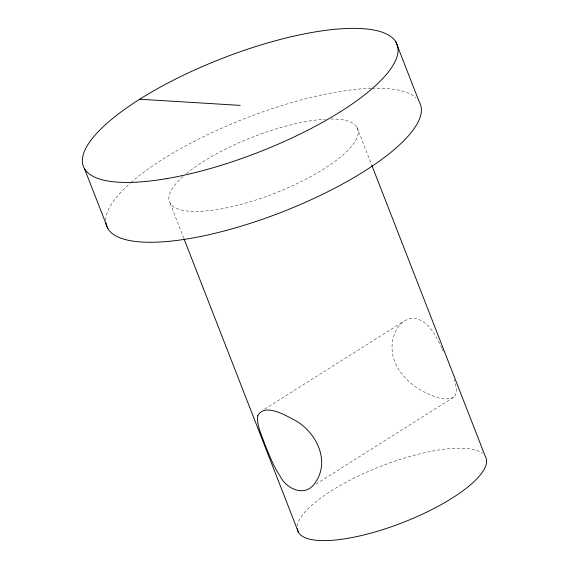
<?xml version="1.0" encoding="UTF-8"?>
<svg xmlns="http://www.w3.org/2000/svg" width="569" height="569" viewBox="0 0 569 569"><rect width="100%" height="100%" fill="white"/><g stroke="black" fill="none" stroke-linecap="round" stroke-linejoin="round"><path stroke-width="0.43" stroke-dasharray="2.85 2.13" d="M316.037 484.077L453.614 397.276C458.493 392.788 455.684 385.213 454.261 379.793M441.85 348.107C435.89 336.094 428.912 320.724 414.161 318.149C400.092 318.192 392.574 333.47 392.062 345.803C391.166 365.867 406.401 382.368 423.023 391.387C432.191 395.839 443.471 401.892 453.614 397.276M264.656 409.111L403.741 321.364M442.205 348.882L443.237 351.237M356.948 127.179L371.457 164.398M170.152 203.289L183.695 238.027M330.753 119.013A100.969 30.193 -21.3 0 1 335.354 161.077A100.969 30.193 -21.3 0 1 207.614 210.8A100.969 30.193 -21.3 0 1 182.969 176.546M186.397 173.588A100.969 30.193 -21.3 0 1 325.568 119.184M297.26 526.154A100.969 30.193 -21.3 0 1 379.85 466.672A100.969 30.193 -21.3 0 1 482.427 453.23M105.706 220.103A168.282 50.321 -21.3 0 1 130.216 183.218M130.877 182.642A168.282 50.321 -21.3 0 1 371.102 88.295M372.041 88.266A168.282 50.321 -21.3 0 1 415.896 97.832"/><path stroke-width="0.85" d="M139.704 99.226L240.218 105.393M395.882 41.964L419.211 101.815A168.282 50.321 -21.3 0 1 279.5 213.026A168.282 50.321 -21.3 0 1 105.798 222.408M371.777 165.223L485.279 456.331A100.969 30.193 -21.3 0 1 401.451 523.06A100.969 30.193 -21.3 0 1 297.231 528.686M184.022 238.852L298.483 532.442M84.553 168.815L107.89 228.66M257.7 415.825C256.591 425.726 261.704 434.865 264.699 443.991C269.137 454.773 273.22 465.847 279.763 475.584C286.477 489.518 305.994 498.131 315.731 481.95C330.169 460.57 316.25 432.575 295.866 420.804C286.492 415.946 264.734 402.375 257.7 415.825M166.233 178.694A168.282 50.321 -21.3 0 0 397.966 48.216A168.282 50.321 -21.3 0 0 156.454 89.255A168.282 50.321 -21.3 0 0 166.233 178.694"/></g></svg>
